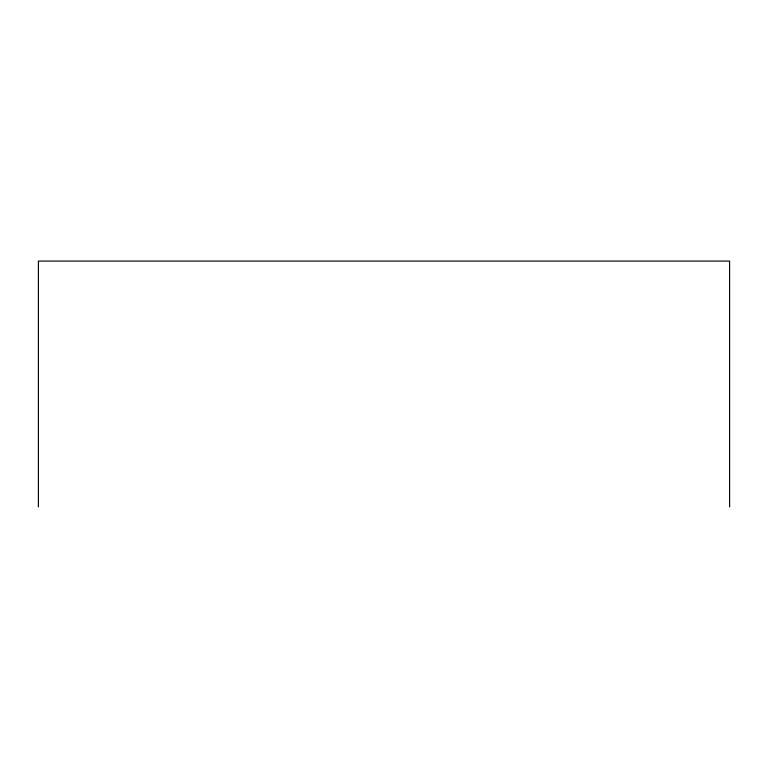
<?xml version="1.0" encoding="UTF-8"?>
<svg xmlns="http://www.w3.org/2000/svg" width="768" height="768" viewBox="0 0 768 768"><rect width="100%" height="100%" fill="white"/><g stroke="black" fill="none" stroke-linecap="round" stroke-linejoin="round"><path stroke-width="1.15" d="M729.6 506.918L729.6 261.082L38.4 261.082L38.4 506.918"/></g></svg>
